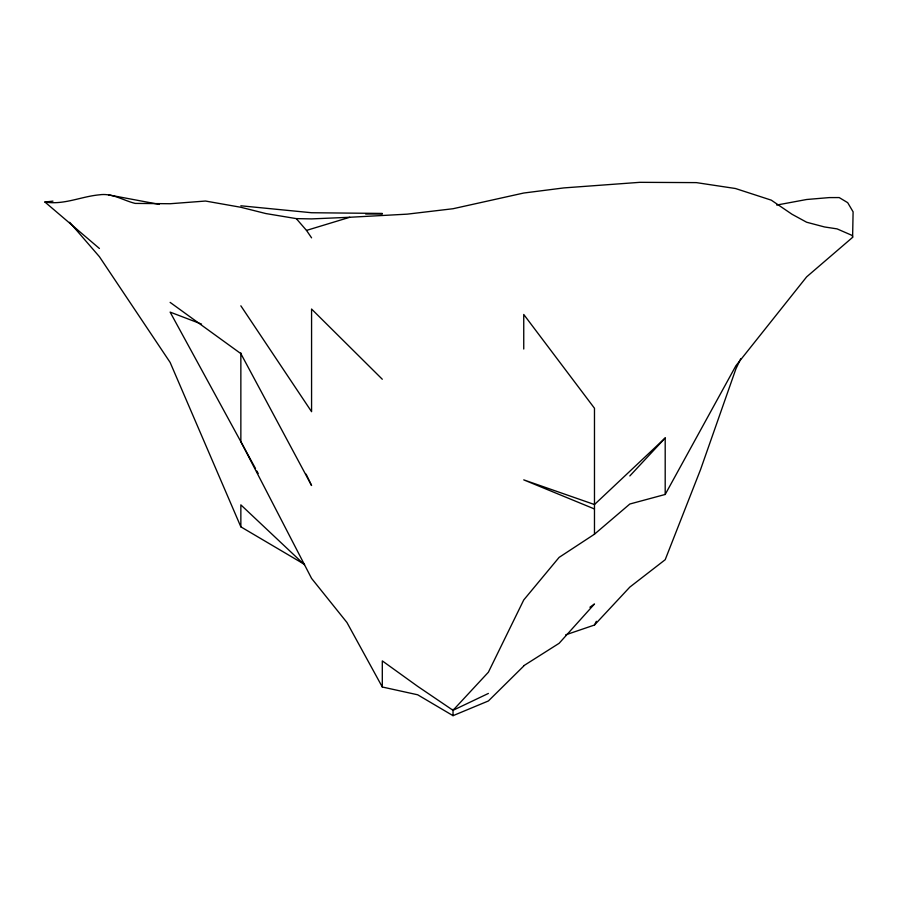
<?xml version="1.0" encoding="UTF-8"?>
<svg xmlns="http://www.w3.org/2000/svg" width="898" height="898" viewBox="0 0 898 898"><rect width="100%" height="100%" fill="white"/><g stroke="black" fill="none" stroke-linecap="round" stroke-linejoin="round"><path stroke-width="1.35" d="M523.747 666.035L488.389 700.968L453.03 715.672L417.66 694.783L382.301 687.004L382.301 660.894L417.66 686.341L453.03 710.307L488.389 672.209L523.747 599.954L559.106 557.389L594.476 534.198L629.835 504.014L665.194 494.461L735.922 365.722L806.64 276.865L852.606 237.364L853.1 211.838L847.69 202.667L839.203 197.571L829.236 197.594L806.64 199.502L776.725 205.058M740.715 358.762L735.922 368.82L700.563 469.553L665.194 559.712L629.835 587.09L594.476 625.03L565.661 634.852M594.476 625.03L596.362 621.315M52.971 201.141L44.9 202.016L99.409 248.477M629.835 475.94L665.194 437.988L665.194 494.461M665.194 437.988L594.476 504.541L523.747 479.869L594.476 508.975M589.907 607.239L594.476 603.984L559.106 643.316L523.747 665.721M453.03 710.307L488.389 693.447M44.9 202.016C63.825 205.204 80.899 196.527 99.409 194.821C112.239 192.879 123.262 200.512 135.228 203.408L170.126 203.734L205.496 201.04L240.855 207.281L265.819 213.544L296.295 218.618L306.499 230.404L349.749 217.271L407.198 214.151L453.03 208.729L523.747 193.025L563.899 187.907L639.836 182.328L696.377 182.62L735.451 188.513L771.281 200.153L792.014 214.263L806.64 222.233L824.51 226.958L837.071 228.878L852.415 235.557L852.606 237.364M349.749 217.271L311.572 218.899L296.295 218.618M365.654 214.005L382.301 214.005M382.301 213.432L311.572 212.736L240.855 205.788M108.602 194.9L159.193 204.374M201.556 324.088L170.126 312.111L255.526 468.576M69.662 222.3L99.409 256.682L170.126 362.41L240.855 526.845L304.501 564.393M170.126 302.39L240.855 353.621L311.572 485.515L306.095 474.144M304.501 564.808L240.855 504.867L240.855 526.845M382.301 379.248L311.572 309.047L311.572 411.688L240.855 305.814M306.499 230.404L311.572 237.847M382.301 687.004L346.942 622.494L311.572 578.402L240.855 441.625L240.855 352.914M256.862 471.023L258.197 473.482M594.476 534.198L594.476 408.253L523.747 314.468L523.747 349.03M453.03 709.33L453.03 715.672"/></g></svg>
